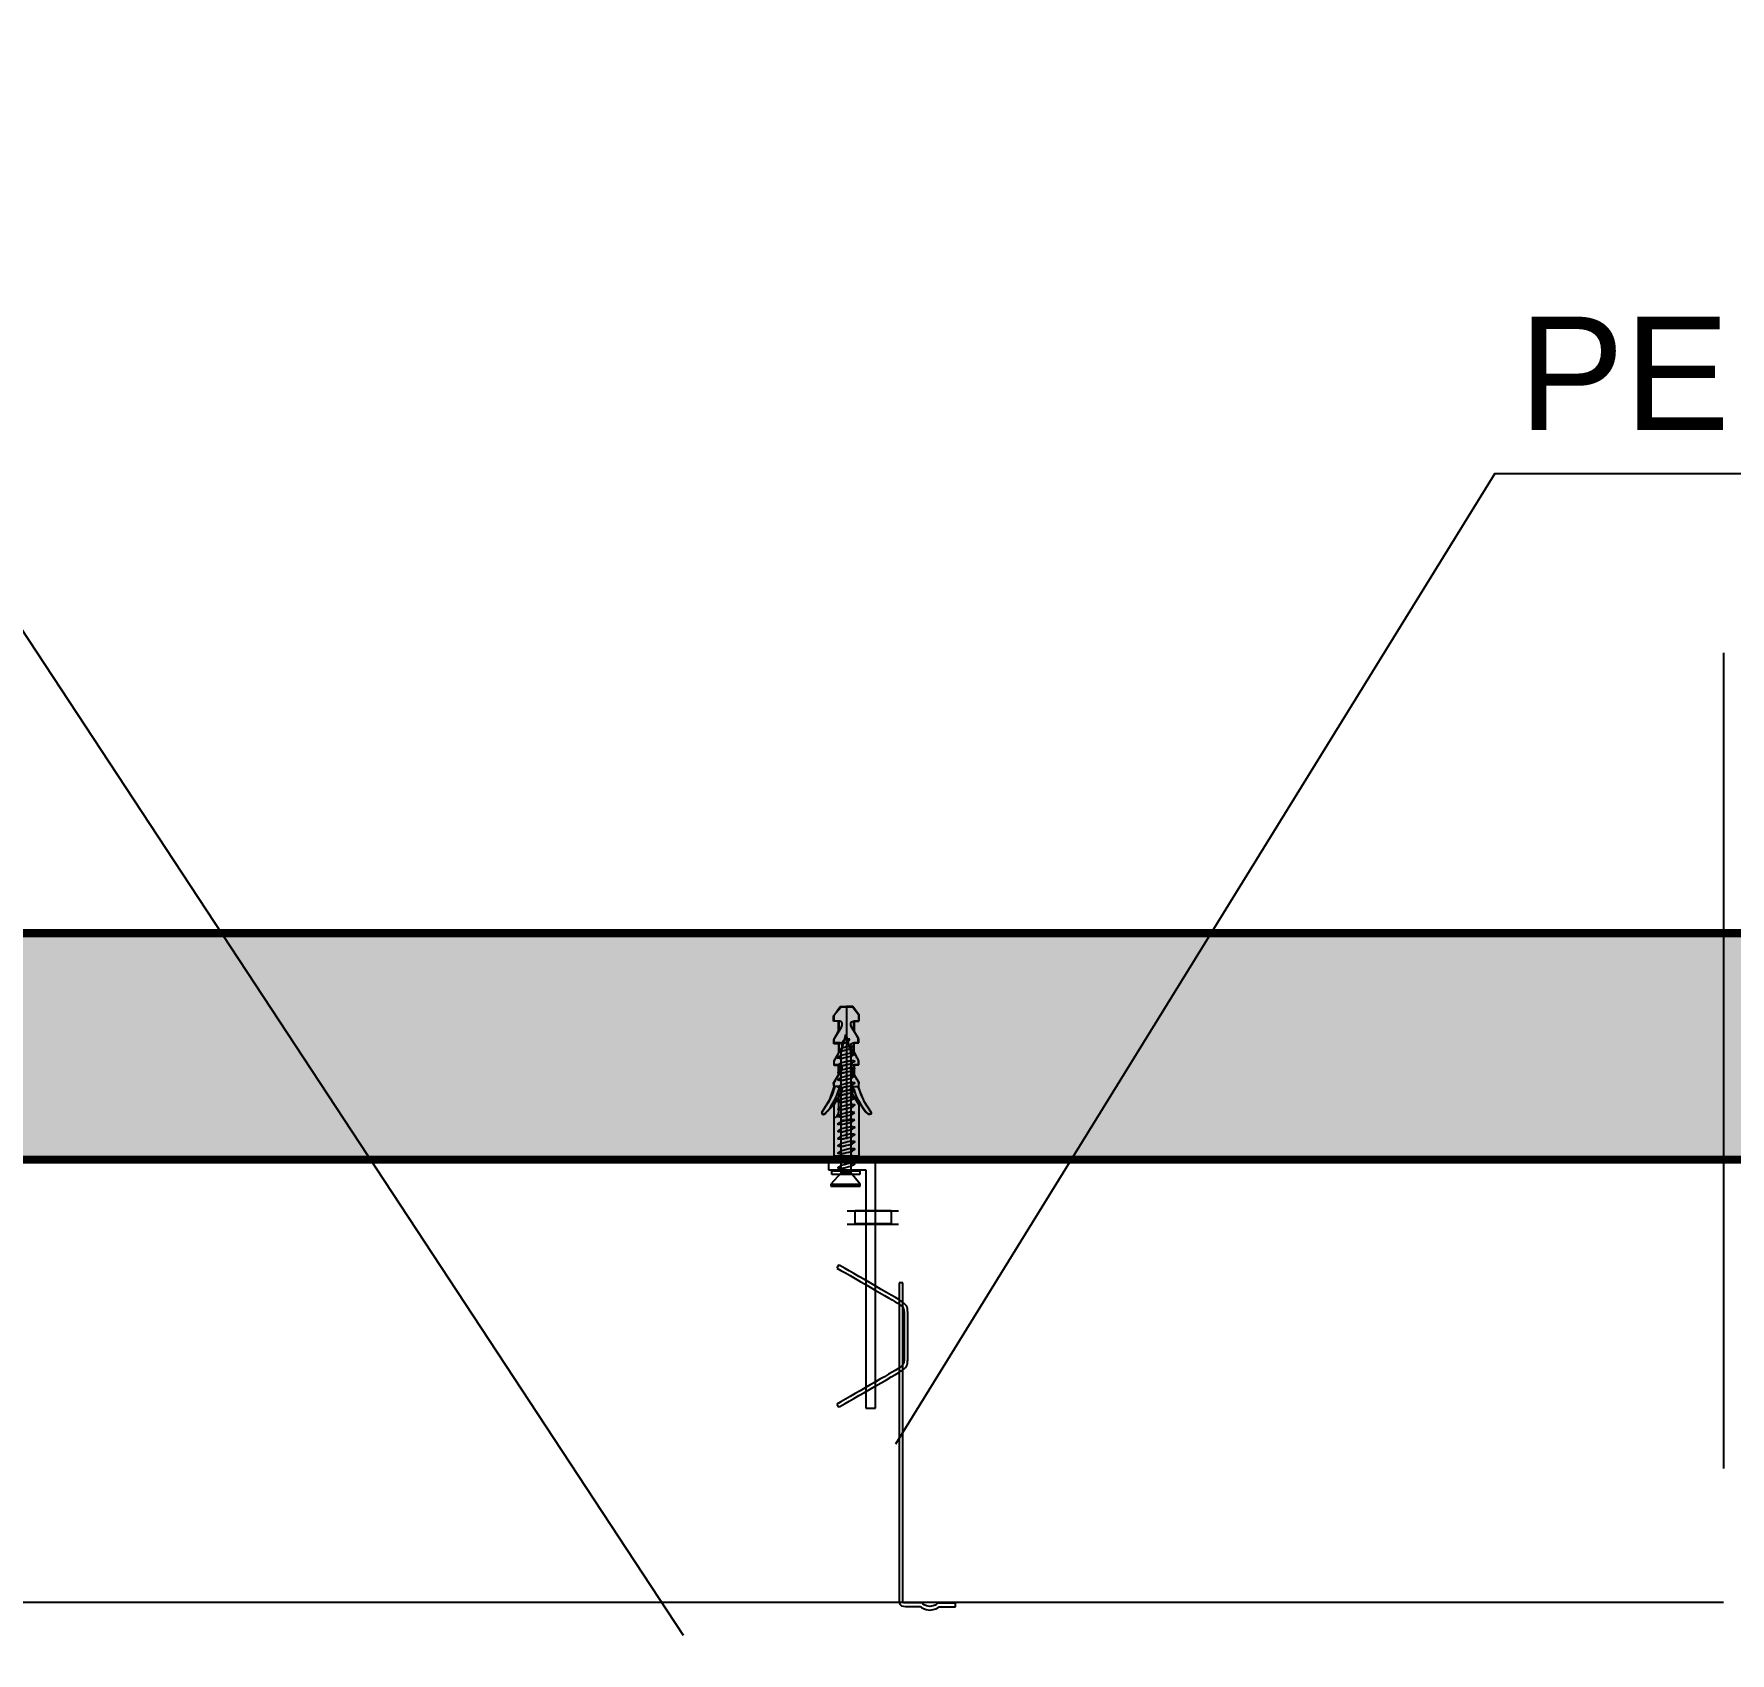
# Model space of a CAD drawing. Header units: millimetres. Extents: x 24747 to 137666, y -34589 to 43444.
# Drawn here: x 126586.6 to 127002.4, y 4324.2 to 4721.1 of the extents above; entities that cross this region are included whole.
import ezdxf

# ---------------------------------------------------------------- set-up
doc = ezdxf.new("R2010")
doc.units = ezdxf.units.MM
doc.header["$LTSCALE"] = 10
doc.linetypes.add('TRATTOPUNTO', pattern=[1, 0.5, -0.25, 0, -0.25])
doc.layers.add('Pannelli', color=7, linetype='Continuous')
doc.styles.add('ARIAL', font='arial.ttf')

msp = doc.modelspace()

# ---------------------------------------------------------------- hatches: boundary and pattern name
at = {"layer": 'Pannelli'}
h = msp.add_hatch(dxfattribs=at)
h.set_pattern_fill('GRAVEL', color=256, scale=48.572414, style=0)
h.set_pattern_definition([(-131.9872, (123472.8105, 2409.8356), (-388.579226, -437.151791), [6.53474, -646.94026]), (-175.0303, (123468.439, 2404.9784), (582.8690187, 48.5719917), [11.2138, -1110.16745]), (132.5104, (123457.2673, 2404.007), (485.7236889, -534.296975), [7.907, -782.79458]), (-92.7263, (123438.324, 2391.8638), (48.5722205, 971.4482937), [10.21177, -1010.96476]), (-67.1663, (123437.8383, 2381.6636), (-242.862551, 582.8687934), [10.01345, -991.3325]), (-2.7263, (123441.7241, 2372.4348), (-971.4482937, 48.5722205), [10.21177, -1010.96476]), (37.6942, (123451.9243, 2371.9491), (-631.4417384, -485.72367366), [13.50454, -1336.94836]), (72.2553, (123462.6103, 2380.2064), (340.00742056, 1068.5929243), [12.74968, -1262.21834]), (121.4296, (123466.496, 2392.3495), (-388.5797117, 631.4411405), [10.24635, -1014.38984]), (175.2364, (123461.153, 2401.0926), (534.2965996, -48.5720027), [11.6978, -573.19155]), (-137.6026, (123449.4957, 2402.064), (-582.8693247, -534.2961691), [15.12778, -1497.65145]), (138.8141, (123486.4108, 2391.378), (-340.007041, 291.4343533), [5.1633, -511.1685]), (171.4692, (123482.525, 2394.7782), (631.4412983, -97.1452121), [9.82314, -972.49312]), (-135, (123472.81, 2396.235), (-5e-15, -48.57243), [6.86916, -61.8226]), (-156.8014, (123469.4104, 2402.064), (242.862057, 97.144892), [3.6992, -366.2173]), (-68.1986, (123466.01, 2400.607), (-48.57241, 145.717255), [5.2314, -256.33907]), (30.9638, (123467.953, 2395.75), (145.717146, 97.144949), [8.49672, -274.7267]), (161.5651, (123475.239, 2400.121), (97.14485, -48.572336), [6.14397, -147.4555]), (16.3895, (123437.8383, 2400.6068), (485.7242465, 145.7168878), [8.60703, -852.09833]), (70.3462, (123446.0956, 2403.0355), (-194.289425, -534.2966574), [7.22082, -714.86003]), (-66.8014, (123475.239, 2409.8356), (-97.144892, 242.862057), [7.3983, -362.51817]), (-16.3895, (123478.1534, 2403.0355), (-485.7242465, 145.7168878), [8.60703, -852.09833]), (-20.556, (123437.8383, 2370.492), (-242.8621594, 97.1446335), [8.30005, -406.70285]), (-65.2249, (123445.61, 2367.5776), (-242.8616905, 534.2967199), [6.9545, -688.49663]), (66.8014, (123475.725, 2361.263), (97.144892, 242.862057), [7.3983, -362.51817]), (17.354, (123478.6392, 2368.0633), (-631.4414797, -194.2893888), [8.14224, -806.0798]), (69.444, (123451.9243, 2361.263), (-97.1446335, -242.8621594), [4.15003, -410.85287]), (101.3099, (123472.8105, 2361.263), (-48.572299, 194.289692), [2.4767, -245.19495]), (165.9638, (123472.325, 2363.692), (145.717268, -48.57232), [10.01345, -190.2557]), (-173.991, (123462.6103, 2366.1204), (485.7241276, 48.5723808), [9.27976, -918.6949]), (-56.3099, (123467.953, 2391.378), (-48.57248, 97.144806), [7.0052, -168.1251]), (-6.8428, (123471.839, 2385.5494), (825.7310067, -97.1452164), [12.23024, -1210.7919]), (60.9454, (123483.982, 2384.092), (-194.289657, -340.0069165), [5.0008, -495.0828]), (90, (123486.41, 2388.464), (-48.5724, 48.5724), [2.91434, -45.65807]), (120.2564, (123461.6388, 2367.5776), (194.2894075, -340.007017), [6.74787, -668.04167]), (48.0128, (123458.2388, 2373.4063), (388.579226, 437.151791), [13.06948, -640.4055]), (0, (123466.98, 2383.12), (48.5724, 48.5724), [12.62883, -35.9436]), (-34.6952, (123479.6106, 2383.1208), (-485.7238608, 340.007316), [7.67998, -760.3173]), (-105.9454, (123485.925, 2378.749), (-48.572409, -194.289662), [7.07224, -346.54028]), (-152.354, (123483.9821, 2371.9491), (-922.8756618, -485.72451435), [11.5148, -1139.969]), (175.4261, (123473.782, 2366.6062), (-631.4414087, 48.57216145), [12.1819, -1206.00806])])
h.paths.add_polyline_path([(126169.57034, 4445.15001), (126169.57034, 4206.01539), (126115.4468, 4206.01539), (126115.4468, 4500.66134), (127889.03391, 4500.66134), (127889.03391, 4213.23387), (127834.91036, 4213.23387), (127834.91036, 4445.15001)])

# ---------------------------------------------------------------- linework, layer by layer
for p, q in [((126487.52461, 4721.1103), (126745.77746, 4328.53959)), ((126944.7543, 4613.32395), (126797.83361, 4375.36564)), ((126944.7543, 4613.32395), (127388.87006, 4613.32395)), ((126782.7842, 4480.54195), (126784.29937, 4482.71207)), ((126784.29937, 4482.71207), (126785.81601, 4482.71207)), ((126785.81601, 4482.71207), (126785.81601, 4450.95778)), ((126785.84998, 4482.71207), (126785.84998, 4450.13153)), ((126787.36514, 4482.71207), (126785.84998, 4482.71207)), ((126788.88031, 4480.54195), (126787.36514, 4482.71207)), ((126782.65277, 4480.43046), (126784.56666, 4482.57251)), ((126782.65277, 4479.06813), (126782.65277, 4480.43046)), ((126783.88587, 4479.06813), (126782.65277, 4479.06813)), ((126782.7842, 4479.09545), (126782.7842, 4480.54195)), ((126783.88587, 4476.60266), (126783.88587, 4479.06813)), ((126784.02469, 4476.75403), (126784.02469, 4479.09545)), ((126784.56666, 4482.57251), (126787.37253, 4482.52304)), ((126787.37253, 4482.52304), (126788.81533, 4480.62539)), ((126787.60586, 4476.75403), (126787.60586, 4479.09545)), ((126788.81533, 4479.06813), (126787.71219, 4479.06813)), ((126787.71219, 4479.06813), (126787.71219, 4476.66764)), ((126788.81533, 4480.62539), (126788.81533, 4479.06813)), ((126788.84635, 4479.09545), (126788.84635, 4480.54195)), ((126782.71774, 4474.52706), (126783.88587, 4476.60266)), ((126782.71774, 4473.55387), (126782.71774, 4474.52706)), ((126782.7842, 4473.75692), (126782.7842, 4474.72126)), ((126784.48433, 4471.29441), (126785.61111, 4475.86502)), ((126785.17325, 4474.39267), (126784.57884, 4473.73551)), ((126785.92418, 4474.70723), (126785.17325, 4474.39267)), ((126785.61111, 4475.86502), (126786.8959, 4471.29441)), ((126786.58209, 4474.64373), (126785.92418, 4474.70723)), ((126786.61384, 4474.64373), (126785.95667, 4474.64373)), ((126786.14422, 4474.08108), (126786.58209, 4474.64373)), ((126786.14422, 4474.04859), (126786.61384, 4474.64373)), ((126787.71219, 4476.66764), (126788.6204, 4474.85121)), ((126788.6204, 4474.85121), (126788.6204, 4473.74806)), ((126788.84635, 4473.75692), (126788.84635, 4474.72199)), ((126783.94937, 4473.55387), (126782.71774, 4473.55387)), ((126782.78272, 4469.33695), (126783.94937, 4471.34757)), ((126784.48433, 4470.63577), (126783.60787, 4470.07164)), ((126783.63962, 4470.0421), (126784.48433, 4470.63577)), ((126784.73538, 4472.48321), (126783.9202, 4471.88955)), ((126783.9202, 4471.88955), (126784.73538, 4472.48321)), ((126783.9202, 4471.88955), (126784.60986, 4471.73153)), ((126784.60986, 4471.73153), (126783.9202, 4471.88955)), ((126783.94937, 4471.34757), (126783.94937, 4473.55387)), ((126784.02469, 4471.3808), (126784.02469, 4473.72296)), ((126784.48433, 4454.73093), (126784.48433, 4471.29441)), ((126786.8324, 4471.23091), (126784.48433, 4470.63577)), ((126784.48433, 4469.91658), (126786.8959, 4470.47923)), ((126784.57811, 4473.7045), (126785.14149, 4474.36166)), ((126784.92293, 4473.54796), (126784.57811, 4473.7045)), ((126784.57884, 4473.73551), (126784.95394, 4473.57897)), ((126784.60986, 4471.73153), (126786.58209, 4472.29566)), ((126786.39454, 4472.98383), (126784.73538, 4472.48321)), ((126784.95394, 4473.57897), (126786.14422, 4474.08108)), ((126787.30201, 4472.8908), (126786.39454, 4472.98383)), ((126787.33376, 4472.92181), (126786.48831, 4472.98383)), ((126786.58209, 4472.29566), (126787.30201, 4472.8908)), ((126786.64485, 4472.32667), (126787.33376, 4472.92181)), ((126787.77163, 4471.07437), (126786.8324, 4471.23091)), ((126786.8959, 4471.29441), (126786.8959, 4454.73093)), ((126786.8959, 4470.47923), (126787.77163, 4471.07437)), ((126787.83365, 4471.07437), (126786.95792, 4471.19989)), ((126786.95792, 4470.47923), (126787.83365, 4471.07437)), ((126787.60586, 4471.3808), (126787.60586, 4473.72296)), ((126788.6204, 4473.74806), (126787.64868, 4473.74806)), ((126787.64868, 4473.74806), (126787.64868, 4471.5425)), ((126787.64868, 4471.5425), (126788.68685, 4469.5304)), ((126782.78272, 4468.2338), (126782.78272, 4469.33695)), ((126783.88587, 4468.2338), (126782.78272, 4468.2338)), ((126782.78567, 4468.38443), (126782.78567, 4469.34876)), ((126783.60787, 4470.07164), (126784.48433, 4469.91658)), ((126784.48433, 4469.88409), (126783.63962, 4470.0421)), ((126783.88587, 4465.89828), (126783.88587, 4468.2338)), ((126784.02469, 4465.97286), (126784.02469, 4468.34972)), ((126787.60733, 4465.97286), (126787.60586, 4468.34972)), ((126788.68685, 4468.36301), (126787.71219, 4468.36301)), ((126787.71219, 4468.36301), (126787.71219, 4465.89828)), ((126788.68685, 4469.5304), (126788.68685, 4468.36301)), ((126788.84635, 4468.38443), (126788.84635, 4469.34876)), ((126781.74455, 4459.86493), (126782.78272, 4462.9787)), ((126782.65277, 4463.88692), (126783.88587, 4465.89828)), ((126782.78272, 4462.9787), (126782.65277, 4463.88692)), ((126782.78567, 4463.0459), (126782.78567, 4464.01023)), ((126784.33481, 4461.15268), (126784.33481, 4462.97723)), ((126787.29721, 4461.15268), (126787.29721, 4462.97723)), ((126787.71219, 4465.89828), (126788.81533, 4464.01688)), ((126788.81533, 4464.01688), (126788.68685, 4462.84875)), ((126788.68685, 4462.84875), (126790.04844, 4459.47506)), ((126788.84635, 4463.0459), (126788.84635, 4463.97626)), ((126779.73319, 4456.68544), (126781.74455, 4459.86493)), ((126782.78567, 4458.63847), (126780.25153, 4456.23207)), ((126782.78567, 4446.03275), (126782.78567, 4458.63847)), ((126782.78567, 4446.03275), (126782.78567, 4458.63847)), ((126789.27018, 4458.76104), (126788.84635, 4458.63847)), ((126788.84635, 4458.63847), (126788.84635, 4446.03275)), ((126788.84635, 4458.63847), (126788.84635, 4446.03275)), ((126790.50328, 4456.88037), (126789.27018, 4458.76104)), ((126790.04844, 4459.47506), (126791.86487, 4456.68544)), ((126780.25153, 4456.23207), (126779.73319, 4456.68544)), ((126784.48433, 4456.26382), (126783.60787, 4455.70117)), ((126783.60787, 4455.70117), (126784.48433, 4455.54463)), ((126784.48433, 4454.44296), (126783.60787, 4453.87884)), ((126783.60787, 4453.87884), (126784.48433, 4453.72378)), ((126783.63962, 4455.70117), (126784.48433, 4456.29631)), ((126784.48433, 4455.54463), (126783.63962, 4455.70117)), ((126783.63962, 4453.8493), (126784.48433, 4454.44296)), ((126784.48433, 4453.69129), (126783.63962, 4453.8493)), ((126786.8324, 4456.86044), (126784.48433, 4456.26382)), ((126784.48433, 4455.54463), (126786.8959, 4456.10728)), ((126784.48433, 4441.8904), (126784.48433, 4455.1016)), ((126786.8324, 4455.0381), (126784.48433, 4454.44296)), ((126786.8959, 4454.73093), (126784.48433, 4454.73093)), ((126784.48433, 4453.72378), (126786.8959, 4454.28643)), ((126787.77163, 4456.70242), (126786.8324, 4456.86044)), ((126787.77163, 4454.88156), (126786.8324, 4455.0381)), ((126786.8959, 4456.10728), (126787.77163, 4456.70242)), ((126786.8959, 4455.1016), (126786.8959, 4441.8904)), ((126786.8959, 4454.28643), (126787.77163, 4454.88156)), ((126787.83365, 4456.73491), (126786.95792, 4456.86044)), ((126786.95792, 4456.13977), (126787.83365, 4456.73491)), ((126787.83365, 4454.88156), (126786.95792, 4455.00709)), ((126786.95792, 4454.28643), (126787.83365, 4454.88156)), ((126791.47648, 4456.16636), (126790.50328, 4456.88037)), ((126791.86487, 4456.68544), (126791.47648, 4456.16636)), ((126788.84635, 4446.03275), (126782.7842, 4446.03275)), ((126782.7842, 4446.03275), (126782.78567, 4446.03275)), ((126788.84635, 4446.03275), (126782.7842, 4446.03275)), ((126782.7842, 4446.03275), (126782.78567, 4446.03275)), ((126792.91965, 4445.15001), (126781.37425, 4445.15001)), ((126781.37425, 4445.15001), (126781.37425, 4442.62177)), ((126781.37425, 4442.62177), (126790.53688, 4442.62177)), ((126784.47547, 4441.8904), (126782.00926, 4439.10816)), ((126782.24518, 4441.54004), (126782.24518, 4442.38512)), ((126782.24518, 4442.38512), (126789.10072, 4442.38512)), ((126789.10072, 4441.54004), (126782.24518, 4441.54004)), ((126786.8959, 4441.8904), (126784.48433, 4441.8904)), ((126789.18785, 4439.15247), (126786.88704, 4441.8904)), ((126789.10072, 4442.38512), (126789.10072, 4441.54004)), ((126790.53688, 4442.62177), (126790.53688, 4384.25827)), ((126792.91965, 4384.25827), (126792.91965, 4445.15001)), ((126782.00926, 4439.10816), (126782.00926, 4438.65479)), ((126782.00926, 4439.10816), (126789.16644, 4439.10816)), ((126782.00926, 4438.65479), (126789.18785, 4438.65479)), ((126789.18785, 4438.65479), (126789.18785, 4439.15247)), ((126785.98547, 4432.63289), (126798.54394, 4432.63289)), ((126785.98547, 4429.33526), (126798.54394, 4429.33526)), ((126787.92299, 4429.37513), (126787.92299, 4432.65061)), ((126787.92299, 4432.65061), (126796.74375, 4432.65061)), ((126796.74375, 4429.37513), (126787.92299, 4429.37513)), ((126796.74375, 4432.65061), (126796.74375, 4429.37513)), ((126790.53688, 4384.25827), (126792.91965, 4384.25827)), ((126224.02601, 4336.63522), (127000.85257, 4336.63522)), ((126771.13219, 4336.63522), (126771.13219, 4336.61233))]:
    msp.add_line(p, q, dxfattribs=at)
at = {"layer": 'Pannelli', "linetype": 'TRATTOPUNTO', "ltscale": 40}
msp.add_line((127000.85257, 4569.40581), (127000.85257, 4182.29656), dxfattribs=at)
msp.add_line((127000.85257, 4569.40581), (127000.85257, 4182.29656), dxfattribs=at)
at = {"layer": 'Pannelli', "const_width": 2}
for points in [[(126115.4468, 4206.01539), (126115.4468, 4500.66134), (127000.85257, 4500.66134)], [(126169.57034, 4445.15001), (126169.57034, 4206.01539), (126115.4468, 4206.01539), (126115.4468, 4500.66134), (127889.03391, 4500.66134), (127889.03391, 4213.23387), (127834.91036, 4213.23387), (127834.91036, 4445.15001), (126169.57034, 4445.15001)], [(126169.57034, 4206.01539), (126169.57034, 4445.15001), (127000.85257, 4445.15001)]]:
    msp.add_lwpolyline(points, dxfattribs=at)
at = {"layer": 'Pannelli'}
for points in [[(126784.16203, 4479.09545), (126784.16203, 4479.09545), (126782.7842, 4479.09545), (126782.7842, 4479.09545)], [(126784.57552, 4477.61425), (126784.95505, 4478.20053), (126784.81624, 4479.06075), (126784.16203, 4479.09545)], [(126787.02106, 4477.61425), (126786.67549, 4478.20053), (126786.81431, 4479.06075), (126787.46852, 4479.09545)], [(126787.46852, 4479.09545), (126787.46852, 4479.09545), (126788.84635, 4479.09545), (126788.84635, 4479.09545)], [(126782.7842, 4474.72126), (126782.7842, 4474.72126), (126784.57552, 4477.61425), (126784.57552, 4477.61425)], [(126788.84635, 4474.72199), (126788.84635, 4474.72199), (126787.02106, 4477.61425), (126787.02106, 4477.61425)], [(126784.16203, 4473.75692), (126783.6806, 4473.75692), (126783.8519, 4473.75692), (126782.7842, 4473.75692)], [(126782.78567, 4469.38346), (126783.37048, 4470.34706), (126783.16373, 4470.00297), (126784.57552, 4472.27572)], [(126784.57552, 4472.27572), (126784.95505, 4472.862), (126784.81624, 4473.72296), (126784.16203, 4473.75692)], [(126787.02106, 4472.27572), (126786.67549, 4472.862), (126786.81431, 4473.72296), (126787.46852, 4473.75692)], [(126788.84635, 4469.38346), (126788.26154, 4470.34706), (126788.43285, 4470.00297), (126787.02106, 4472.27572)], [(126787.46852, 4473.75692), (126787.91746, 4473.75692), (126787.77864, 4473.75692), (126788.84635, 4473.75692)], [(126784.16203, 4468.41913), (126783.6806, 4468.41913), (126783.8519, 4468.41913), (126782.78567, 4468.41913)], [(126782.78567, 4464.01023), (126783.37048, 4465.00853), (126783.16373, 4464.66518), (126784.57552, 4466.93793)], [(126784.54709, 4468.88284), (126784.26577, 4468.69529), (126784.35954, 4468.75731), (126783.67063, 4468.2877)], [(126783.67063, 4468.2877), (126783.95122, 4468.25669), (126783.85818, 4468.25669), (126784.54709, 4468.13116)], [(126784.54709, 4467.0989), (126784.26577, 4466.87886), (126784.35954, 4466.97337), (126783.67063, 4466.50228)], [(126783.67063, 4466.50228), (126783.95122, 4466.44026), (126783.85818, 4466.47127), (126784.54709, 4466.34722)], [(126784.57552, 4466.93793), (126784.95505, 4467.48877), (126784.81624, 4468.38443), (126784.16203, 4468.41913)], [(126786.92691, 4469.41448), (126786.14422, 4469.22693), (126786.39454, 4469.28895), (126784.54709, 4468.88284)], [(126784.54709, 4468.13116), (126785.3608, 4468.31871), (126785.07947, 4468.25669), (126786.95792, 4468.69529)], [(126786.92691, 4467.66155), (126786.14422, 4467.474), (126786.39454, 4467.53602), (126784.54709, 4467.0989)], [(126784.54709, 4466.34722), (126785.3608, 4466.53477), (126785.07947, 4466.47127), (126786.95792, 4466.90987)], [(126787.02106, 4466.93793), (126786.67549, 4467.48877), (126786.81431, 4468.38443), (126787.46852, 4468.41913)], [(126787.83365, 4469.25794), (126787.52205, 4469.32144), (126787.61583, 4469.28895), (126786.92691, 4469.41448)], [(126787.83365, 4467.50501), (126787.52205, 4467.56851), (126787.61583, 4467.53602), (126786.92691, 4467.66155)], [(126786.95792, 4468.69529), (126787.271, 4468.91385), (126787.17649, 4468.85183), (126787.83365, 4469.25794)], [(126786.95792, 4466.90987), (126787.271, 4467.12991), (126787.17649, 4467.06641), (126787.83365, 4467.50501)], [(126788.84635, 4464.01023), (126788.26154, 4465.01), (126788.43285, 4464.66518), (126787.02106, 4466.93793)], [(126787.46852, 4468.41913), (126787.91746, 4468.41913), (126787.77864, 4468.41913), (126788.84635, 4468.41913)], [(126782.95698, 4463.0459), (126782.47555, 4461.15268), (126781.23506, 4458.60377), (126779.85871, 4456.88185)], [(126780.54689, 4456.36498), (126782.3707, 4458.19027), (126783.57722, 4460.91049), (126784.1635, 4463.0459)], [(126784.1635, 4463.0459), (126784.1635, 4463.0459), (126782.78567, 4463.0459), (126782.78567, 4463.0459)], [(126784.54709, 4465.28099), (126784.26577, 4465.09492), (126784.35954, 4465.15694), (126783.67063, 4464.71834)], [(126783.67063, 4464.71834), (126783.95122, 4464.65632), (126783.85818, 4464.68733), (126784.54709, 4464.5618)], [(126784.54709, 4463.49705), (126784.26577, 4463.3095), (126784.35954, 4463.373), (126783.67063, 4462.9344)], [(126783.67063, 4462.9344), (126783.95122, 4462.8709), (126783.85818, 4462.90339), (126784.54709, 4462.74537)], [(126784.577, 4461.56543), (126784.95505, 4462.15024), (126784.81624, 4463.01193), (126784.1635, 4463.0459)], [(126786.92691, 4465.87761), (126786.14422, 4465.69006), (126786.39454, 4465.75208), (126784.54709, 4465.28099)], [(126784.54709, 4464.5618), (126785.3608, 4464.74935), (126785.07947, 4464.68733), (126786.95792, 4465.12593)], [(126786.92691, 4464.09219), (126786.14422, 4463.90464), (126786.39454, 4463.96666), (126784.54709, 4463.49705)], [(126784.54709, 4462.74537), (126785.3608, 4462.96541), (126785.07947, 4462.90339), (126786.95792, 4463.34051)], [(126786.92691, 4462.30825), (126786.14422, 4462.11922), (126786.39454, 4462.18272), (126784.54709, 4461.71311)], [(126787.02106, 4461.56543), (126786.67697, 4462.15024), (126786.81431, 4463.01193), (126787.46852, 4463.0459)], [(126787.83365, 4465.72107), (126787.52205, 4465.78309), (126787.61583, 4465.75208), (126786.92691, 4465.87761)], [(126787.83365, 4463.93565), (126787.52205, 4463.99768), (126787.61583, 4463.96666), (126786.92691, 4464.09219)], [(126787.83365, 4462.15171), (126787.52205, 4462.21374), (126787.61583, 4462.18272), (126786.92691, 4462.30825)], [(126786.95792, 4465.12593), (126787.271, 4465.31348), (126787.17649, 4465.28099), (126787.83365, 4465.72107)], [(126786.95792, 4463.34051), (126787.271, 4463.52954), (126787.17649, 4463.46604), (126787.83365, 4463.93565)], [(126786.95792, 4461.55657), (126787.271, 4461.74412), (126787.17649, 4461.6821), (126787.83365, 4462.15171)], [(126791.08513, 4456.36498), (126789.25984, 4458.19027), (126788.0548, 4460.91122), (126787.43455, 4463.0459)], [(126787.46852, 4463.0459), (126787.46852, 4463.0459), (126788.84635, 4463.0459), (126788.84635, 4463.0459)], [(126788.67504, 4463.0459), (126789.15647, 4461.15268), (126790.43092, 4458.60377), (126791.80875, 4456.88185)], [(126782.78567, 4458.63847), (126782.78567, 4458.63847), (126784.577, 4461.56543), (126784.577, 4461.56543)], [(126784.54709, 4461.71311), (126784.26577, 4461.52408), (126784.35954, 4461.58759), (126783.67063, 4461.14898)], [(126783.67063, 4461.14898), (126783.95122, 4461.08696), (126783.85818, 4461.11797), (126784.54709, 4460.96143)], [(126784.54709, 4459.92769), (126784.26577, 4459.74014), (126784.35954, 4459.80217), (126783.67063, 4459.33403)], [(126783.67063, 4459.33403), (126783.95122, 4459.30154), (126783.85818, 4459.30154), (126784.54709, 4459.17602)], [(126784.54709, 4458.14228), (126784.26577, 4457.9562), (126784.35954, 4458.01823), (126783.67063, 4457.54861)], [(126783.81794, 4460.32495), (126783.81794, 4460.32495), (126783.81794, 4456.77848), (126783.81794, 4456.77848)], [(126784.54709, 4460.96143), (126785.3608, 4461.18), (126785.07947, 4461.08696), (126786.95792, 4461.55657)], [(126786.92691, 4460.49182), (126786.14422, 4460.30427), (126786.39454, 4460.39731), (126784.54709, 4459.92769)], [(126784.54709, 4459.17602), (126785.3608, 4459.36357), (126785.07947, 4459.30154), (126786.95792, 4459.77116)], [(126786.92691, 4458.7064), (126786.14422, 4458.51885), (126786.39454, 4458.58088), (126784.54709, 4458.14228)], [(126784.54709, 4457.39208), (126785.3608, 4457.57963), (126785.07947, 4457.51613), (126786.95792, 4457.9562)], [(126787.83365, 4460.33528), (126787.52205, 4460.39731), (126787.61583, 4460.39731), (126786.92691, 4460.49182)], [(126787.83365, 4458.54987), (126787.52205, 4458.61337), (126787.61583, 4458.61337), (126786.92691, 4458.7064)], [(126786.95792, 4459.77116), (126787.271, 4459.96018), (126787.17649, 4459.89668), (126787.83365, 4460.33528)], [(126786.95792, 4457.9562), (126787.271, 4458.17477), (126787.17649, 4458.11274), (126787.83365, 4458.54987)], [(126788.84635, 4458.63847), (126788.84635, 4458.63847), (126787.02106, 4461.56543), (126787.02106, 4461.56543)], [(126779.85871, 4456.88185), (126779.58256, 4456.43365), (126779.99605, 4455.98619), (126780.54689, 4456.36498)], [(126783.81794, 4456.77848), (126783.78397, 4456.02089), (126783.19917, 4455.36595), (126782.81964, 4455.36595)], [(126783.67063, 4457.54861), (126783.95122, 4457.51613), (126783.85818, 4457.51613), (126784.54709, 4457.39208)], [(126791.80875, 4456.88185), (126792.04946, 4456.43365), (126791.66993, 4455.98619), (126791.08513, 4456.36498)], [(126784.54709, 4452.69003), (126784.26577, 4452.50248), (126784.35954, 4452.56451), (126783.67063, 4452.0949)], [(126783.67063, 4452.0949), (126783.95122, 4452.06388), (126783.85818, 4452.06388), (126784.54709, 4451.93836)], [(126784.54709, 4450.90609), (126784.26577, 4450.68606), (126784.35954, 4450.78057), (126783.67063, 4450.30948)], [(126783.67063, 4450.30948), (126783.95122, 4450.24745), (126783.85818, 4450.27847), (126784.54709, 4450.15442)], [(126786.92691, 4453.22167), (126786.14422, 4453.03412), (126786.39454, 4453.09615), (126784.54709, 4452.69003)], [(126784.54709, 4451.93836), (126785.3608, 4452.12591), (126785.07947, 4452.06388), (126786.95792, 4452.50248)], [(126786.92691, 4451.46874), (126786.14422, 4451.28119), (126786.39454, 4451.34322), (126784.54709, 4450.90609)], [(126784.54709, 4450.15442), (126785.3608, 4450.34197), (126785.07947, 4450.27847), (126786.95792, 4450.71707)], [(126786.92691, 4449.6848), (126786.14422, 4449.49725), (126786.39454, 4449.55928), (126784.54709, 4449.08819)], [(126787.83365, 4453.06513), (126787.52205, 4453.12864), (126787.61583, 4453.09615), (126786.92691, 4453.22167)], [(126787.83365, 4451.31221), (126787.52205, 4451.37571), (126787.61583, 4451.34322), (126786.92691, 4451.46874)], [(126787.83365, 4449.52827), (126787.52205, 4449.59029), (126787.61583, 4449.55928), (126786.92691, 4449.6848)], [(126786.95792, 4452.50248), (126787.271, 4452.72105), (126787.17649, 4452.65902), (126787.83365, 4453.06513)], [(126786.95792, 4450.71707), (126787.271, 4450.93711), (126787.17649, 4450.87361), (126787.83365, 4451.31221)], [(126786.95792, 4448.93313), (126787.271, 4449.12068), (126787.17649, 4449.08819), (126787.83365, 4449.52827)], [(126784.54709, 4449.08819), (126784.26577, 4448.90211), (126784.35954, 4448.96414), (126783.67063, 4448.52554)], [(126783.67063, 4448.52554), (126783.95122, 4448.46351), (126783.85818, 4448.49453), (126784.54709, 4448.369)], [(126784.54709, 4447.30425), (126784.26577, 4447.1167), (126784.35954, 4447.1802), (126783.67063, 4446.7416)], [(126783.67063, 4446.7416), (126783.95122, 4446.6781), (126783.85818, 4446.71059), (126784.54709, 4446.55257)], [(126784.54709, 4445.52031), (126784.26577, 4445.33128), (126784.35954, 4445.39478), (126783.67063, 4444.95618)], [(126784.54709, 4448.369), (126785.3608, 4448.55655), (126785.07947, 4448.49453), (126786.95792, 4448.93313)], [(126786.92691, 4447.89939), (126786.14422, 4447.71184), (126786.39454, 4447.77386), (126784.54709, 4447.30425)], [(126784.54709, 4446.55257), (126785.3608, 4446.77261), (126785.07947, 4446.71059), (126786.95792, 4447.14771)], [(126786.92691, 4446.11545), (126786.14422, 4445.92642), (126786.39454, 4445.98992), (126784.54709, 4445.52031)], [(126784.54709, 4444.76863), (126785.3608, 4444.98719), (126785.07947, 4444.89416), (126786.95792, 4445.36377)], [(126787.83365, 4447.74285), (126787.52205, 4447.80487), (126787.61583, 4447.77386), (126786.92691, 4447.89939)], [(126787.83365, 4445.95891), (126787.52205, 4446.02093), (126787.61583, 4445.98992), (126786.92691, 4446.11545)], [(126786.95792, 4447.14771), (126787.271, 4447.33674), (126787.17649, 4447.27324), (126787.83365, 4447.74285)], [(126786.95792, 4445.36377), (126787.271, 4445.55132), (126787.17649, 4445.48929), (126787.83365, 4445.95891)], [(126783.67063, 4444.95618), (126783.95122, 4444.89416), (126783.85818, 4444.92517), (126784.54709, 4444.76863)], [(126784.54709, 4443.73489), (126784.26577, 4443.54734), (126784.35954, 4443.60936), (126783.67063, 4443.14123)], [(126783.67063, 4443.14123), (126783.95122, 4443.10874), (126783.85818, 4443.10874), (126784.54709, 4442.98321)], [(126786.92691, 4444.29902), (126786.14422, 4444.11147), (126786.39454, 4444.2045), (126784.54709, 4443.73489)], [(126784.54709, 4442.98321), (126785.3608, 4443.17076), (126785.07947, 4443.10874), (126786.95792, 4443.57835)], [(126787.83365, 4444.14248), (126787.52205, 4444.2045), (126787.61583, 4444.2045), (126786.92691, 4444.29902)], [(126786.95792, 4443.57835), (126787.271, 4443.76738), (126787.17649, 4443.70388), (126787.83365, 4444.14248)], [(126783.91061, 4419.3353), (126783.91061, 4419.3353), (126783.46757, 4418.55925), (126783.46757, 4418.55925)], [(126783.46757, 4418.55925), (126788.50706, 4415.67955), (126798.25154, 4410.0811), (126799.06155, 4409.50295)], [(126799.58063, 4410.22878), (126798.53286, 4410.97824), (126784.50722, 4418.99416), (126783.91061, 4419.3353)], [(126798.72632, 4414.92787), (126798.72632, 4414.92787), (126798.72632, 4336.82166), (126798.72632, 4336.82166)], [(126799.61903, 4414.92787), (126799.61903, 4414.92787), (126798.72632, 4414.92787), (126798.72632, 4414.92787)], [(126799.61903, 4336.82166), (126799.61903, 4336.82166), (126799.61903, 4414.92787), (126799.61903, 4414.92787)], [(126799.06155, 4409.50295), (126799.91734, 4408.89156), (126799.91734, 4408.49653), (126799.91734, 4407.78103)], [(126800.81078, 4407.78103), (126800.81078, 4408.55338), (126800.81078, 4409.35084), (126799.58063, 4410.22878)], [(126799.91734, 4407.78103), (126799.91734, 4407.78103), (126799.91734, 4396.02002), (126799.91734, 4396.02002)], [(126800.81078, 4396.02002), (126800.81078, 4396.02002), (126800.81078, 4407.78103), (126800.81078, 4407.78103)], [(126799.91734, 4396.02002), (126799.91734, 4395.30453), (126799.91734, 4394.90949), (126799.06155, 4394.29884)], [(126799.58063, 4393.57227), (126800.81078, 4394.45021), (126800.81078, 4395.24841), (126800.81078, 4396.02002)], [(126799.06155, 4394.29884), (126798.25154, 4393.72069), (126788.50706, 4388.12151), (126783.46757, 4385.2418)], [(126783.91061, 4384.46576), (126784.50722, 4384.80689), (126798.53286, 4392.82281), (126799.58063, 4393.57227)], [(126783.46757, 4385.2418), (126783.46757, 4385.2418), (126783.91061, 4384.46576), (126783.91061, 4384.46576)], [(126798.72632, 4336.82166), (126798.72632, 4335.63064), (126799.66702, 4335.63064), (126800.28948, 4335.63064)], [(126800.28948, 4336.52409), (126799.61903, 4336.52409), (126799.61903, 4336.52409), (126799.61903, 4336.82166)], [(126804.08552, 4336.52409), (126804.08552, 4336.52409), (126800.28948, 4336.52409), (126800.28948, 4336.52409)], [(126800.28948, 4335.63064), (126800.28948, 4335.63064), (126803.53912, 4335.63064), (126803.89059, 4335.63064)], [(126804.43995, 4336.34835), (126804.35577, 4336.4569), (126804.22286, 4336.52409), (126804.08552, 4336.52409)], [(126808.32903, 4336.44951), (126808.19021, 4336.44951), (126808.05583, 4336.3801), (126807.97165, 4336.27082)], [(126812.49722, 4336.44951), (126812.49722, 4336.44951), (126808.32903, 4336.44951), (126808.32903, 4336.44951)], [(126808.52249, 4335.55606), (126808.8747, 4335.55606), (126812.49722, 4335.55606), (126812.49722, 4335.55606)], [(126812.49722, 4335.55606), (126812.49722, 4335.55606), (126812.49722, 4336.44951), (126812.49722, 4336.44951)]]:
    msp.add_open_spline(points, degree=3, dxfattribs=at)
for points, knots in [([(126784.54709, 4468.06914), (126784.26577, 4468.16365), (126784.35881, 4468.13116), (126783.70164, 4468.25669), (126783.98371, 4468.47673), (126783.88919, 4468.41322), (126784.54709, 4468.85183)], [0, 0, 0, 0, 1, 1, 1, 2, 2, 2, 2]), ([(126784.54709, 4466.31621), (126784.26577, 4466.37823), (126784.35881, 4466.37823), (126783.70164, 4466.47127), (126783.98371, 4466.69131), (126783.88919, 4466.62781), (126784.54709, 4467.06641)], [0, 0, 0, 0, 1, 1, 1, 2, 2, 2, 2]), ([(126786.98894, 4468.66428), (126787.30201, 4468.88284), (126787.20824, 4468.81934), (126787.8654, 4469.28895), (126787.58408, 4469.32144), (126787.67785, 4469.32144), (126786.98894, 4469.41448)], [0, 0, 0, 0, 1, 1, 1, 2, 2, 2, 2]), ([(126786.98894, 4466.87886), (126787.30201, 4467.0989), (126787.20824, 4467.0354), (126787.8654, 4467.50501), (126787.58408, 4467.53602), (126787.67785, 4467.53602), (126786.98894, 4467.63054)], [0, 0, 0, 0, 1, 1, 1, 2, 2, 2, 2]), ([(126784.54709, 4464.49978), (126784.26577, 4464.59282), (126784.35881, 4464.5618), (126783.70164, 4464.68733), (126783.98371, 4464.87488), (126783.88919, 4464.81286), (126784.54709, 4465.28099)], [0, 0, 0, 0, 1, 1, 1, 2, 2, 2, 2]), ([(126784.54709, 4462.71436), (126784.26577, 4462.77639), (126784.35881, 4462.77639), (126783.70164, 4462.90339), (126783.98371, 4463.12195), (126783.88919, 4463.05845), (126784.54709, 4463.49705)], [0, 0, 0, 0, 1, 1, 1, 2, 2, 2, 2]), ([(126786.98894, 4465.09492), (126787.30201, 4465.31348), (126787.20824, 4465.24998), (126787.8654, 4465.72107), (126787.58408, 4465.75208), (126787.67785, 4465.75208), (126786.98894, 4465.81411)], [0, 0, 0, 0, 1, 1, 1, 2, 2, 2, 2]), ([(126786.98894, 4463.3095), (126787.30201, 4463.52954), (126787.20824, 4463.46604), (126787.8654, 4463.90464), (126787.58408, 4463.96666), (126787.67785, 4463.96666), (126786.98894, 4464.02869)], [0, 0, 0, 0, 1, 1, 1, 2, 2, 2, 2]), ([(126786.98894, 4461.52408), (126787.30201, 4461.74412), (126787.20824, 4461.6821), (126787.8654, 4462.11922), (126787.58408, 4462.18272), (126787.67785, 4462.18272), (126786.98894, 4462.24475)], [0, 0, 0, 0, 1, 1, 1, 2, 2, 2, 2]), ([(126784.54709, 4460.92895), (126784.26577, 4460.99245), (126784.35881, 4460.99245), (126783.70164, 4461.11797), (126783.98371, 4461.30552), (126783.88919, 4461.24202), (126784.54709, 4461.6821)], [0, 0, 0, 0, 1, 1, 1, 2, 2, 2, 2]), ([(126784.54709, 4459.145), (126784.26577, 4459.20851), (126784.35881, 4459.20851), (126783.70164, 4459.30154), (126783.98371, 4459.52158), (126783.88919, 4459.45808), (126784.54709, 4459.92769)], [0, 0, 0, 0, 1, 1, 1, 2, 2, 2, 2]), ([(126784.54709, 4457.35959), (126784.26577, 4457.42309), (126784.35881, 4457.42309), (126783.70164, 4457.54861), (126783.98371, 4457.73616), (126783.88919, 4457.67414), (126784.54709, 4458.11274)], [0, 0, 0, 0, 1, 1, 1, 2, 2, 2, 2]), ([(126786.98894, 4459.74014), (126787.30201, 4459.96018), (126787.20824, 4459.89668), (126787.8654, 4460.33528), (126787.58408, 4460.39731), (126787.67785, 4460.39731), (126786.98894, 4460.46081)], [0, 0, 0, 0, 1, 1, 1, 2, 2, 2, 2]), ([(126786.98894, 4457.92371), (126787.30201, 4458.14228), (126787.20824, 4458.08025), (126787.8654, 4458.54987), (126787.58408, 4458.58088), (126787.67785, 4458.58088), (126786.98894, 4458.67539)], [0, 0, 0, 0, 1, 1, 1, 2, 2, 2, 2]), ([(126784.54709, 4451.87633), (126784.26577, 4451.97085), (126784.35881, 4451.93836), (126783.70164, 4452.06388), (126783.98371, 4452.28392), (126783.88919, 4452.22042), (126784.54709, 4452.65902)], [0, 0, 0, 0, 1, 1, 1, 2, 2, 2, 2]), ([(126784.54709, 4450.12341), (126784.26577, 4450.18543), (126784.35881, 4450.18543), (126783.70164, 4450.27847), (126783.98371, 4450.49851), (126783.88919, 4450.435), (126784.54709, 4450.87361)], [0, 0, 0, 0, 1, 1, 1, 2, 2, 2, 2]), ([(126786.98894, 4452.47147), (126787.30201, 4452.69003), (126787.20824, 4452.62653), (126787.8654, 4453.09615), (126787.58408, 4453.12864), (126787.67785, 4453.12864), (126786.98894, 4453.22167)], [0, 0, 0, 0, 1, 1, 1, 2, 2, 2, 2]), ([(126786.98894, 4450.68606), (126787.30201, 4450.90609), (126787.20824, 4450.84259), (126787.8654, 4451.31221), (126787.58408, 4451.34322), (126787.67785, 4451.34322), (126786.98894, 4451.43773)], [0, 0, 0, 0, 1, 1, 1, 2, 2, 2, 2]), ([(126786.98894, 4448.90211), (126787.30201, 4449.12068), (126787.20824, 4449.05718), (126787.8654, 4449.52827), (126787.58408, 4449.55928), (126787.67785, 4449.55928), (126786.98894, 4449.6213)], [0, 0, 0, 0, 1, 1, 1, 2, 2, 2, 2]), ([(126784.54709, 4448.30698), (126784.26577, 4448.40001), (126784.35881, 4448.369), (126783.70164, 4448.49453), (126783.98371, 4448.68208), (126783.88919, 4448.62005), (126784.54709, 4449.08819)], [0, 0, 0, 0, 1, 1, 1, 2, 2, 2, 2]), ([(126784.54709, 4446.52156), (126784.26577, 4446.58358), (126784.35881, 4446.58358), (126783.70164, 4446.71059), (126783.98371, 4446.92915), (126783.88919, 4446.86565), (126784.54709, 4447.30425)], [0, 0, 0, 0, 1, 1, 1, 2, 2, 2, 2]), ([(126784.54709, 4444.73614), (126784.26577, 4444.79964), (126784.35881, 4444.79964), (126783.70164, 4444.92517), (126783.98371, 4445.11272), (126783.88919, 4445.04922), (126784.54709, 4445.48929)], [0, 0, 0, 0, 1, 1, 1, 2, 2, 2, 2]), ([(126786.98894, 4447.1167), (126787.30201, 4447.33674), (126787.20824, 4447.27324), (126787.8654, 4447.71184), (126787.58408, 4447.77386), (126787.67785, 4447.77386), (126786.98894, 4447.83589)], [0, 0, 0, 0, 1, 1, 1, 2, 2, 2, 2]), ([(126786.98894, 4445.33128), (126787.30201, 4445.55132), (126787.20824, 4445.48929), (126787.8654, 4445.92642), (126787.58408, 4445.98992), (126787.67785, 4445.98992), (126786.98894, 4446.05195)], [0, 0, 0, 0, 1, 1, 1, 2, 2, 2, 2]), ([(126784.54709, 4442.9522), (126784.26577, 4443.0157), (126784.35881, 4443.0157), (126783.70164, 4443.10874), (126783.98371, 4443.32878), (126783.88919, 4443.26528), (126784.54709, 4443.73489)], [0, 0, 0, 0, 1, 1, 1, 2, 2, 2, 2]), ([(126786.98894, 4443.54734), (126787.30201, 4443.76738), (126787.20824, 4443.70388), (126787.8654, 4444.14248), (126787.58408, 4444.2045), (126787.67785, 4444.2045), (126786.98894, 4444.268)], [0, 0, 0, 0, 1, 1, 1, 2, 2, 2, 2]), ([(126803.89059, 4335.63064), (126804.20071, 4335.32569), (126804.96273, 4334.73719), (126806.24457, 4334.73719), (126807.50351, 4334.73719), (126808.2227, 4335.26588), (126808.52249, 4335.55606)], [3, 3, 3, 3, 4, 4, 4, 5, 5, 5, 5]), ([(126807.97165, 4336.27082), (126807.95098, 4336.24424), (126807.4629, 4335.63064), (126806.24457, 4335.63064), (126805.01663, 4335.63064), (126804.46284, 4336.31956), (126804.43995, 4336.34835)], [9, 9, 9, 9, 10, 10, 10, 11, 11, 11, 11])]:
    msp.add_open_spline(points, degree=3, knots=knots, dxfattribs=at)

# ---------------------------------------------------------------- texts
at = {"layer": 'Pannelli', "style": 'ARIAL'}
msp.add_text('PENDINO REGOLABILE', height=27.7556651, dxfattribs=at).set_placement((126950.61878, 4624.04161))

doc.saveas('drawing.dxf')
